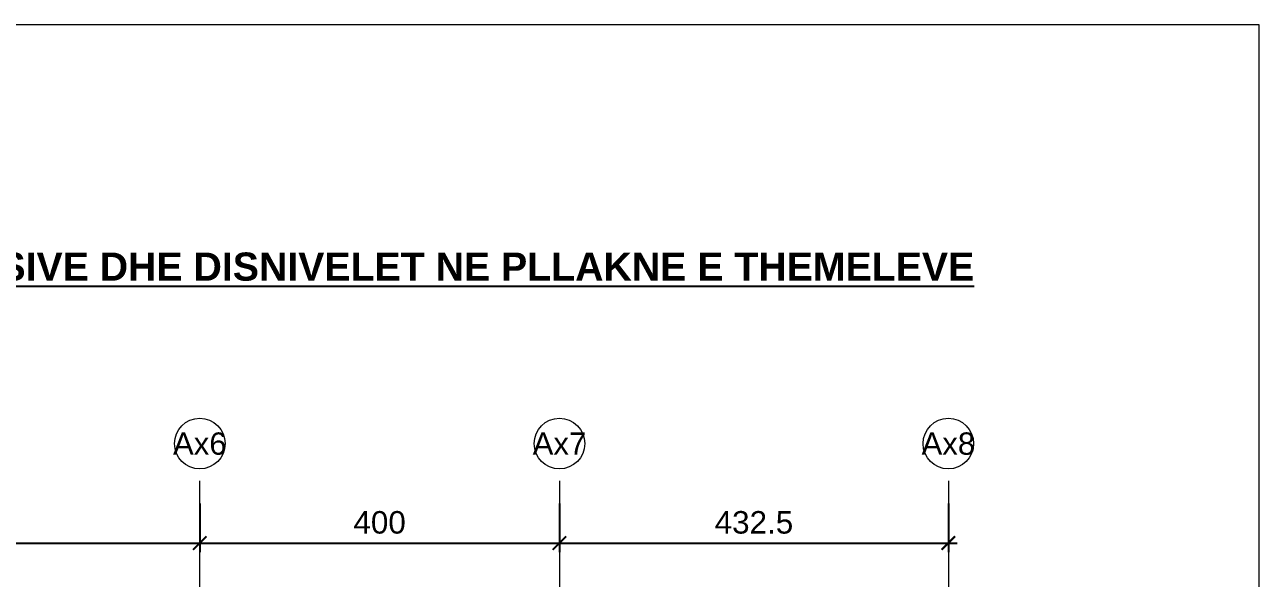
# Model space of a CAD drawing. Header units: inches. Extents: x 22 to 5410, y 6 to 6984.
# Drawn here: x 3944 to 5318, y 5734 to 6350 of the extents above; entities that cross this region are included whole.
import ezdxf
from ezdxf.enums import TextEntityAlignment as Align

# ---------------------------------------------------------------- set-up
doc = ezdxf.new("R2010")
doc.units = ezdxf.units.IN
doc.header["$MEASUREMENT"] = 0
doc.linetypes.add('23486-A01$0${ Chain Double-Dash }', pattern=[0])
doc.linetypes.add('CACHE', pattern=[0.375, 0.25, -0.125])
doc.layers.add('FMULT', color=150, linetype='Continuous', plot=False)
doc.layers.add('HORS GEL', color=7, linetype='CACHE', lineweight=5, true_color=0x00661a)
doc.layers.add('TEXTE', color=7, linetype='Continuous')
doc.styles.add('FN_TEXT_1.50', font='arial.ttf', dxfattribs={"height": 10})
doc.styles.add('RS_TEXT_1.50', font='arial.ttf', dxfattribs={"height": 12.5})
doc.styles.add('RS_TXT_100', font='arial.ttf', dxfattribs={"height": 25})
doc.dimstyles.new('RS_100CM_LINEAIRE', dxfattribs={"dimscale": 10, "dimtxt": 25, "dimasz": 1.5, "dimexe": 1, "dimexo": 2.5, "dimgap": 1, "dimtad": 1, "dimdec": 1, "dimrnd": 0.5, "dimdsep": 46, "dimtxsty": 'RS_TXT_100', "dimblk1": 'ARCHTICK', "dimblk2": 'ARCHTICK', "dimsah": 1, "dimcen": 2.5, "dimdle": 1, "dimclrt": 4, "dimadec": 0, "dimazin": 2, "dimtfac": 1, "dimtdec": 1, "dimtix": 1, "dimtmove": 2, "dimatfit": 3, "dimfxl": 1, "dimtolj": 1, "dimtzin": 0, "dimarcsym": 0})

# ---------------------------------------------------------------- blocks, each defined once
blk = doc.blocks.new('AXES_FN')
at = {"color": 0, "linetype": 'Continuous'}
blk.add_circle((0, 15), 15, dxfattribs=at)
at = {"color": 0, "style": 'FN_TEXT_1.50'}
blk.add_attdef('AXES', text='', height=12.5, dxfattribs=at).set_placement((-48.89, 20.63), align=Align.MIDDLE_CENTER)
blk = doc.blocks.new('_ArchTick')
at = {"color": 0, "linetype": 'ByBlock', "const_width": 0.15}
blk.add_lwpolyline([(-0.5, -0.5), (0.5, 0.5)], dxfattribs=at)
blk = doc.blocks.new('*D442')
at = {"layer": 'Defpoints', "color": 0, "linetype": 'ByBlock', "transparency": 16777216}
for p in [(3394.2, 5842.6), (4139.2, 5842.6), (4139.2, 5773.7)]:
    blk.add_point(p, dxfattribs=at)
at = {"layer": 'HORS GEL', "color": 0, "linetype": 'ByBlock', "lineweight": -2, "transparency": 16777216}
for p, q in [((3394.2, 5817.6), (3394.2, 5763.7)), ((4139.2, 5817.6), (4139.2, 5763.7)), ((3384.2, 5773.7), (4149.2, 5773.7))]:
    blk.add_line(p, q, dxfattribs=at)
at = {"layer": 'HORS GEL', "color": 0, "linetype": 'ByBlock', "lineweight": -2, "transparency": 16777216, "xscale": 15, "yscale": 15, "zscale": 15, "rotation": 180}
blk.add_blockref('_ArchTick', (3394.2, 5773.7), dxfattribs=at)
at = {"layer": 'HORS GEL', "color": 0, "linetype": 'ByBlock', "lineweight": -2, "transparency": 16777216, "xscale": 15, "yscale": 15, "zscale": 15}
blk.add_blockref('_ArchTick', (4139.2, 5773.7), dxfattribs=at)
at = {"layer": 'HORS GEL', "color": 4, "linetype": 'ByBlock', "transparency": 16777216, "insert": (3766.7, 5796.4), "char_height": 25, "attachment_point": 5, "style": 'RS_TXT_100'}
blk.add_mtext('\\A1;745', dxfattribs=at)
blk = doc.blocks.new('*D443')
at = {"layer": 'Defpoints', "color": 0, "linetype": 'ByBlock', "transparency": 16777216}
for p in [(4139.2, 5842.6), (4539.2, 5842.6), (4539.2, 5773.7)]:
    blk.add_point(p, dxfattribs=at)
at = {"layer": 'HORS GEL', "color": 0, "linetype": 'ByBlock', "lineweight": -2, "transparency": 16777216}
for p, q in [((4139.2, 5817.6), (4139.2, 5763.7)), ((4539.2, 5817.6), (4539.2, 5763.7)), ((4129.2, 5773.7), (4549.2, 5773.7))]:
    blk.add_line(p, q, dxfattribs=at)
at = {"layer": 'HORS GEL', "color": 0, "linetype": 'ByBlock', "lineweight": -2, "transparency": 16777216, "xscale": 15, "yscale": 15, "zscale": 15, "rotation": 180}
blk.add_blockref('_ArchTick', (4139.2, 5773.7), dxfattribs=at)
at = {"layer": 'HORS GEL', "color": 0, "linetype": 'ByBlock', "lineweight": -2, "transparency": 16777216, "xscale": 15, "yscale": 15, "zscale": 15}
blk.add_blockref('_ArchTick', (4539.2, 5773.7), dxfattribs=at)
at = {"layer": 'HORS GEL', "color": 4, "linetype": 'ByBlock', "transparency": 16777216, "insert": (4339.2, 5796.5), "char_height": 25, "attachment_point": 5, "style": 'RS_TXT_100'}
blk.add_mtext('\\A1;400', dxfattribs=at)
blk = doc.blocks.new('*D444')
at = {"layer": 'Defpoints', "color": 0, "linetype": 'ByBlock', "transparency": 16777216}
for p in [(4539.2, 5842.6), (4971.7, 5842.6), (4971.7, 5773.7)]:
    blk.add_point(p, dxfattribs=at)
at = {"layer": 'HORS GEL', "color": 0, "linetype": 'ByBlock', "lineweight": -2, "transparency": 16777216}
for p, q in [((4539.2, 5817.6), (4539.2, 5763.7)), ((4971.7, 5817.6), (4971.7, 5763.7)), ((4529.2, 5773.7), (4981.7, 5773.7))]:
    blk.add_line(p, q, dxfattribs=at)
at = {"layer": 'HORS GEL', "color": 0, "linetype": 'ByBlock', "lineweight": -2, "transparency": 16777216, "xscale": 15, "yscale": 15, "zscale": 15, "rotation": 180}
blk.add_blockref('_ArchTick', (4539.2, 5773.7), dxfattribs=at)
at = {"layer": 'HORS GEL', "color": 0, "linetype": 'ByBlock', "lineweight": -2, "transparency": 16777216, "xscale": 15, "yscale": 15, "zscale": 15}
blk.add_blockref('_ArchTick', (4971.7, 5773.7), dxfattribs=at)
at = {"layer": 'HORS GEL', "color": 4, "linetype": 'ByBlock', "transparency": 16777216, "insert": (4755.5, 5796.5), "char_height": 25, "attachment_point": 5, "style": 'RS_TXT_100'}
blk.add_mtext('\\A1;432.5', dxfattribs=at)

msp = doc.modelspace()

# ---------------------------------------------------------------- linework, layer by layer
at = {"layer": 'FMULT', "lineweight": 5, "ltscale": 0.5}
msp.add_lwpolyline([(21.78, 5.53), (5317.54, 5.53), (5317.54, 6349.75), (21.78, 6349.75)], close=True, dxfattribs=at)
at = {"layer": 'HORS GEL', "linetype": '23486-A01$0${ Chain Double-Dash }', "ltscale": 1.2}
for p, q in [((4139.2, 3087.63), (4139.2, 5842.63)), ((4539.2, 5842.63), (4539.2, 112.64)), ((4971.71, 5842.63), (4971.71, 112.64))]:
    msp.add_line(p, q, dxfattribs=at)

# ---------------------------------------------------------------- block references
at = {"layer": 'HORS GEL'}
ref = msp.add_blockref('AXES_FN', (4139.2, 5856.09), dxfattribs=dict(at, xscale=1.875, yscale=1.875, zscale=1.875))
ref.add_attrib('AXES', 'Ax6', dxfattribs={"layer": '0', "color": 0, "height": 24.75, "style": 'RS_TEXT_1.50'}).set_placement((4139.2, 5884.22), align=Align.MIDDLE)
ref = msp.add_blockref('AXES_FN', (4539.2, 5856.09), dxfattribs=dict(at, xscale=1.875, yscale=1.875, zscale=1.875))
ref.add_attrib('AXES', 'Ax7', dxfattribs={"layer": '0', "color": 0, "height": 24.75, "style": 'RS_TEXT_1.50'}).set_placement((4539.2, 5884.22), align=Align.MIDDLE)
ref = msp.add_blockref('AXES_FN', (4971.71, 5856.09), dxfattribs=dict(at, xscale=1.875, yscale=1.875, zscale=1.875))
ref.add_attrib('AXES', 'Ax8', dxfattribs={"layer": '0', "color": 0, "height": 24.75, "style": 'RS_TEXT_1.50'}).set_placement((4971.71, 5884.22), align=Align.MIDDLE)

# ---------------------------------------------------------------- texts
at = {"layer": 'TEXTE', "insert": (3774.57, 6080.7), "char_height": 31.25, "width": 2458.8095, "attachment_point": 5, "style": 'RS_TEXT_1.50'}
msp.add_mtext('{\\fArial|b1|i0|c0|p34;\\LBAZA E THEMELEVE - PLANI I KALLUPIMIT - TRAJTIMI I TRASHËSIVE DHE DISNIVELET NE PLLAKNE E THEMELEVE}', dxfattribs=at)

# ---------------------------------------------------------------- dimensions: what is measured, and where the dimension line sits
at = {"layer": 'HORS GEL', "linetype": 'ByBlock'}
for base, p1, p2, picture, middle in [((4139.2, 5773.7), (3394.21, 5842.63), (4139.2, 5842.63), '*D442', (3766.7, 5796.41)), ((4539.2, 5773.7), (4139.2, 5842.63), (4539.2, 5842.63), '*D443', (4339.2, 5796.46)), ((4971.71, 5773.7), (4539.2, 5842.63), (4971.71, 5842.63), '*D444', (4755.45, 5796.47))]:
    dim = msp.add_linear_dim(base=base, p1=p1, p2=p2, dimstyle='RS_100CM_LINEAIRE', dxfattribs=at)
    dim.commit()
    dim.dimension.update_dxf_attribs({"geometry": picture, "text_midpoint": middle})

doc.saveas('drawing.dxf')
